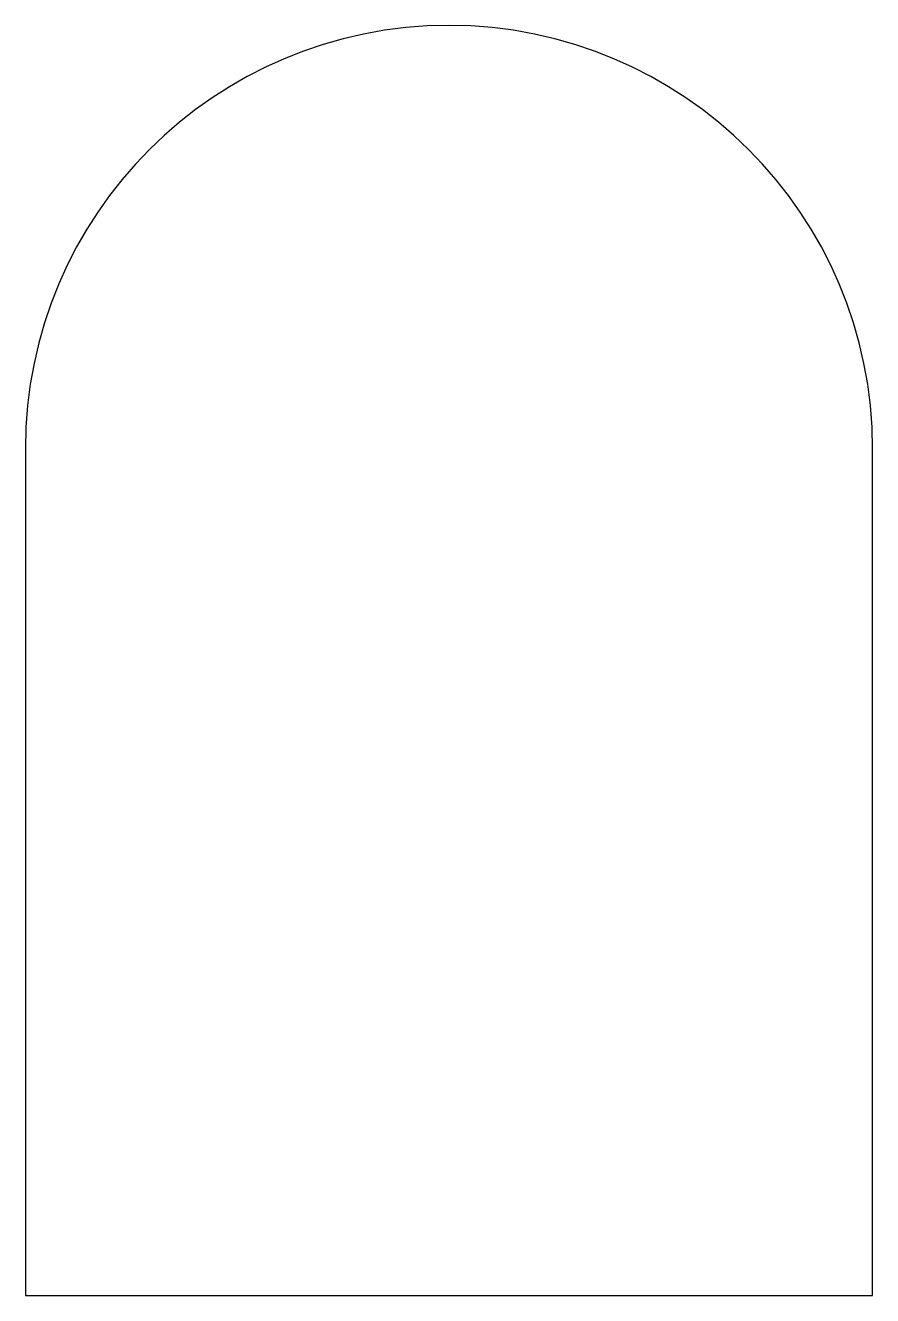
# Model space of a CAD drawing. Extents: x 0 to 200, y 0 to 300.
import ezdxf

# ---------------------------------------------------------------- set-up
doc = ezdxf.new("R2010")
doc.units = 0

msp = doc.modelspace()

# ---------------------------------------------------------------- linework, layer by layer
for p, q in [((0, 200), (0, 0)), ((200, 0), (200, 200)), ((0, 0), (200, 0))]:
    msp.add_line(p, q)
msp.add_arc((100, 200), 100, 0, 180)

doc.saveas('drawing.dxf')
